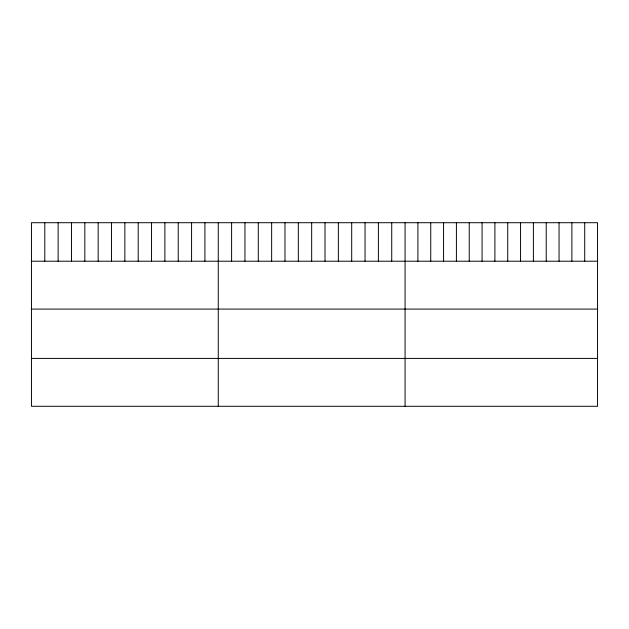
<?xml version="1.0" encoding="UTF-8"?>
<svg xmlns="http://www.w3.org/2000/svg" width="629" height="629" viewBox="0 0 629 629"><rect width="100%" height="100%" fill="white"/><g stroke="black" fill="none" stroke-linecap="round" stroke-linejoin="round"><path stroke-width="0.94" d="M597.55 261.208L597.55 406.287L31.45 406.287L31.45 222.713L597.55 222.713L597.55 261.208L31.45 261.208M31.45 309.083L597.55 309.083M31.45 358.412L597.55 358.412M584.718 222.713L584.718 261.208M571.887 222.713L571.887 261.208M559.055 222.713L559.055 261.208M546.224 222.713L546.224 261.208M533.392 222.713L533.392 261.208M520.56 222.713L520.56 261.208M507.729 222.713L507.729 261.208M494.897 222.713L494.897 261.208M482.066 222.713L482.066 261.208M469.234 222.713L469.234 261.208M456.402 222.713L456.402 261.208M443.571 222.713L443.571 261.208M430.739 222.713L430.739 261.208M417.908 222.713L417.908 261.208M405.076 222.713L405.076 406.287M391.733 222.713L391.733 261.208M378.391 222.713L378.391 261.208M365.048 222.713L365.048 261.208M351.697 222.713L351.697 261.208M338.355 222.713L338.355 261.208M325.012 222.713L325.012 261.208M311.669 222.713L311.669 261.208M298.327 222.713L298.327 261.208M284.984 222.713L284.984 261.208M271.642 222.713L271.642 261.208M258.291 222.713L258.291 261.208M244.948 222.713L244.948 261.208M231.606 222.713L231.606 261.208M218.263 222.713L218.263 406.287M204.92 222.713L204.92 261.208M191.578 222.713L191.578 261.208M178.235 222.713L178.235 261.208M164.884 222.713L164.884 261.208M151.542 222.713L151.542 261.208M138.199 222.713L138.199 261.208M124.857 222.713L124.857 261.208M111.514 222.713L111.514 261.208M98.171 222.713L98.171 261.208M84.829 222.713L84.829 261.208M71.478 222.713L71.478 261.208M58.135 222.713L58.135 261.208M44.793 222.713L44.793 261.208"/></g></svg>
